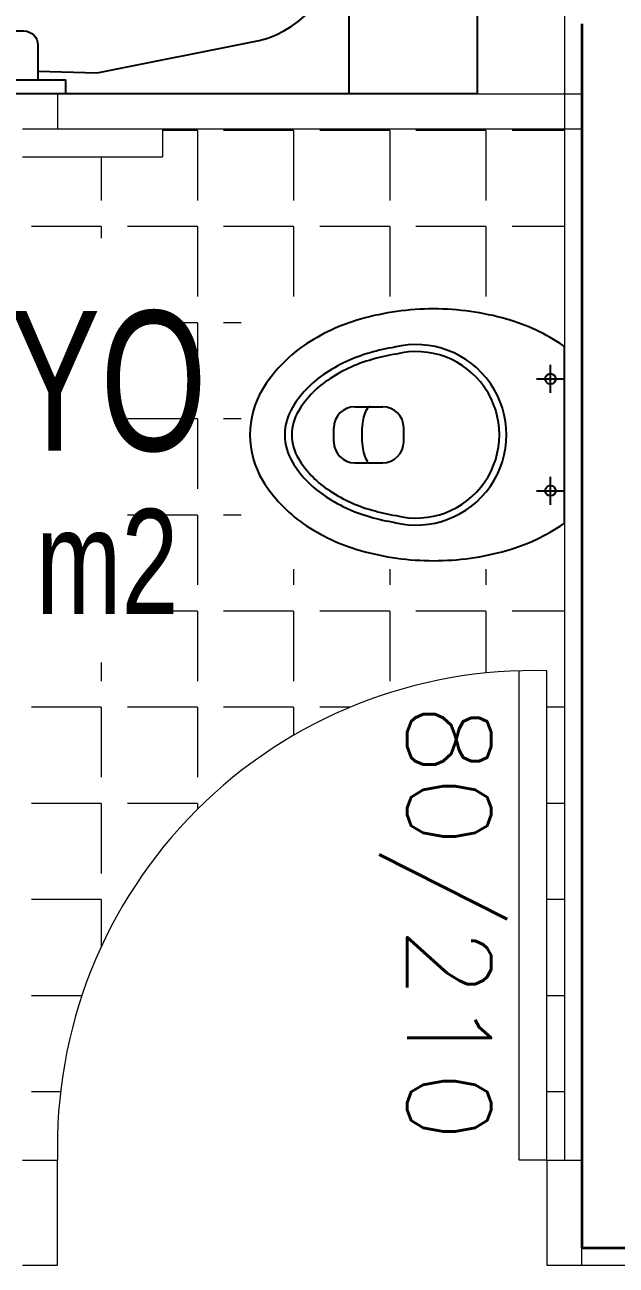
# Model space of a CAD drawing. Header units: inches. Extents: x -7543 to -822, y 102837 to 190349.
# Drawn here: x -829.93376 to -829.91684, y 102836.90993 to 102836.94541 of the extents above; entities that cross this region are included whole.
import ezdxf

# ---------------------------------------------------------------- set-up
doc = ezdxf.new("R2010")
doc.units = ezdxf.units.IN
doc.header["$MEASUREMENT"] = 0
for name, color, linetype, lineweight, true_color in [('CAM TUĞLA', 7, 'Continuous', 15, 0x00c2da), ('DUVAR', 7, 'Continuous', 35, 0xfc4642), ('KAPI', 7, 'Continuous', 18, 0xffb360), ('TEFRİŞ', 7, 'Continuous', 25, 0x78462c)]:
    doc.layers.add(name, color=color, linetype=linetype, lineweight=lineweight, true_color=true_color)
for name, color, linetype, lineweight in [('İZ DÜŞÜM', 253, 'Continuous', 20), ('SIVA', 150, 'Continuous', 15), ('YAZI', 7, 'Continuous', 25)]:
    doc.layers.add(name, color=color, linetype=linetype, lineweight=lineweight)
doc.styles.add('arıal', font='arial.ttf', dxfattribs={"width": 0.7})
doc.styles.add('TXTX', font='TXTX')

msp = doc.modelspace()

# ---------------------------------------------------------------- linework, layer by layer
at = {"layer": 'CAM TUĞLA'}
for p, q in [((-829.932820074968, 102836.9434307916), (-829.9178199212353, 102836.9434307916)), ((-829.932820074968, 102836.9434307916), (-829.932820074968, 102836.9424307916)), ((-829.9338199724796, 102836.9424307916), (-829.9298199724795, 102836.9424307916)), ((-829.932820074968, 102836.9424307916), (-829.9178199212353, 102836.9424307916)), ((-829.9298199724795, 102836.9424307916), (-829.9298199724795, 102836.9416307916)), ((-829.9338199724796, 102836.9416307916), (-829.9298199724795, 102836.9416307916))]:
    msp.add_line(p, q, dxfattribs=at)
at = {"layer": 'DUVAR'}
for p, q in [((-829.9178199212353, 102836.9454307916), (-829.9178199212353, 102836.9104307916)), ((-829.9178199212353, 102836.9104307916), (-829.9158199212353, 102836.9104307916))]:
    msp.add_line(p, q, dxfattribs=at)
at = {"layer": 'İZ DÜŞÜM'}
for p, q in [((-829.928820344695, 102836.9423867866), (-829.9298199724795, 102836.9423867866)), ((-829.928820344695, 102836.9423867866), (-829.928820344695, 102836.9403867866)), ((-829.9260703446951, 102836.9423867866), (-829.928070344695, 102836.9423867866)), ((-829.9260703446951, 102836.9423867866), (-829.9260703446951, 102836.9403867866)), ((-829.923320344695, 102836.9423867866), (-829.925320344695, 102836.9423867866)), ((-829.9233203446951, 102836.9423867866), (-829.9233203446951, 102836.9403867866)), ((-829.9205703446951, 102836.9423867866), (-829.922570344695, 102836.9423867866)), ((-829.9205703446951, 102836.9423867866), (-829.9205703446951, 102836.9403867866)), ((-829.9183199212353, 102836.9423867866), (-829.919820344695, 102836.9423867866)), ((-829.931570344695, 102836.9416307916), (-829.931570344695, 102836.9403867866)), ((-829.931570344695, 102836.9396367866), (-829.933570344695, 102836.9396367866)), ((-829.931570344695, 102836.9396367866), (-829.931570344695, 102836.9393042617)), ((-829.928820344695, 102836.9396367866), (-829.930820344695, 102836.9396367866)), ((-829.928820344695, 102836.9396367866), (-829.928820344695, 102836.9376367866)), ((-829.9260703446951, 102836.9396367866), (-829.928070344695, 102836.9396367866)), ((-829.9260703446951, 102836.9396367866), (-829.9260703446951, 102836.9376367866)), ((-829.923320344695, 102836.9396367866), (-829.925320344695, 102836.9396367866)), ((-829.9233203446951, 102836.9396367866), (-829.9233203446951, 102836.9376367866)), ((-829.9205703446951, 102836.9396367866), (-829.922570344695, 102836.9396367866)), ((-829.9205703446951, 102836.9396367866), (-829.9205703446951, 102836.9376367866)), ((-829.9183199212353, 102836.9396367866), (-829.919820344695, 102836.9396367866)), ((-829.928820344695, 102836.9368867866), (-829.930820344695, 102836.9368867866)), ((-829.928820344695, 102836.9368867866), (-829.928820344695, 102836.9348867866)), ((-829.927564035864, 102836.9368867866), (-829.928070344695, 102836.9368867866)), ((-829.928820344695, 102836.9341367866), (-829.930820344695, 102836.9341367866)), ((-829.928820344695, 102836.9341367866), (-829.928820344695, 102836.9321367866)), ((-829.927564035864, 102836.9341367866), (-829.928070344695, 102836.9341367866)), ((-829.928820344695, 102836.9313867866), (-829.930820344695, 102836.9313867866)), ((-829.928820344695, 102836.9313867866), (-829.928820344695, 102836.9293867866)), ((-829.927564035864, 102836.9313867866), (-829.928070344695, 102836.9313867866)), ((-829.9260703446951, 102836.929837383), (-829.9260703446951, 102836.9293867866)), ((-829.9233203446951, 102836.929837383), (-829.9233203446951, 102836.9293867866)), ((-829.9205703446951, 102836.929837383), (-829.9205703446951, 102836.9293867866)), ((-829.928820344695, 102836.9286367866), (-829.930820344695, 102836.9286367866)), ((-829.928820344695, 102836.9286367866), (-829.928820344695, 102836.9266367866)), ((-829.9260703446951, 102836.9286367866), (-829.928070344695, 102836.9286367866)), ((-829.9260703446951, 102836.9286367866), (-829.9260703446951, 102836.9266367866)), ((-829.923320344695, 102836.9286367866), (-829.925320344695, 102836.9286367866)), ((-829.9233203446951, 102836.9286367866), (-829.9233203446951, 102836.9266367866)), ((-829.9205703446951, 102836.9286367866), (-829.922570344695, 102836.9286367866)), ((-829.9205703446951, 102836.9286367866), (-829.9205703446951, 102836.9268694901)), ((-829.9183199212353, 102836.9286367866), (-829.919820344695, 102836.9286367866)), ((-829.931570344695, 102836.9271722699), (-829.931570344695, 102836.9266367866)), ((-829.931570344695, 102836.9258867866), (-829.933570344695, 102836.9258867866)), ((-829.931570344695, 102836.9258867866), (-829.931570344695, 102836.9238867866)), ((-829.928820344695, 102836.9258867866), (-829.930820344695, 102836.9258867866)), ((-829.928820344695, 102836.9258867866), (-829.928820344695, 102836.9238867866)), ((-829.9260703446951, 102836.9258867866), (-829.928070344695, 102836.9258867866)), ((-829.9260703446951, 102836.9258867866), (-829.9260703446951, 102836.9250862881)), ((-829.924460817147, 102836.9258867866), (-829.925320344695, 102836.9258867866)), ((-829.9183199212353, 102836.9258867866), (-829.9188199212352, 102836.9258867866)), ((-829.931570344695, 102836.9231367866), (-829.933570344695, 102836.9231367866)), ((-829.931570344695, 102836.9231367866), (-829.931570344695, 102836.9211367866)), ((-829.928820344695, 102836.9231367866), (-829.930820344695, 102836.9231367866)), ((-829.928820344695, 102836.9231367866), (-829.928820344695, 102836.9229719466)), ((-829.9183199212353, 102836.9231367866), (-829.9188199212352, 102836.9231367866)), ((-829.931570344695, 102836.9203867866), (-829.933570344695, 102836.9203867866)), ((-829.931570344695, 102836.9203867866), (-829.931570344695, 102836.9190392975)), ((-829.9183199212353, 102836.9203867866), (-829.9188199212352, 102836.9203867866)), ((-829.9321264469954, 102836.9176367866), (-829.933570344695, 102836.9176367866)), ((-829.9183199212353, 102836.9176367866), (-829.9188199212352, 102836.9176367866)), ((-829.9327365361817, 102836.9148867866), (-829.933570344695, 102836.9148867866)), ((-829.9183199212353, 102836.9148867866), (-829.9188199212352, 102836.9148867866))]:
    msp.add_line(p, q, dxfattribs=at)
at = {"layer": 'KAPI'}
for p, q in [((-829.9196199212353, 102836.9129307916), (-829.9196199212353, 102836.9269307916)), ((-829.9188199212352, 102836.9129307916), (-829.9188199212352, 102836.9269307916)), ((-829.9338199212352, 102836.9129307916), (-829.9328199212353, 102836.9129307916)), ((-829.9328199212353, 102836.9099307916), (-829.9328199212353, 102836.9129307916)), ((-829.9188199212352, 102836.9129307916), (-829.9196199212353, 102836.9129307916)), ((-829.9188199212352, 102836.9129307916), (-829.9188199212352, 102836.9099307916)), ((-829.9188199212352, 102836.9129307916), (-829.9178199212353, 102836.9129307916)), ((-829.9178199212353, 102836.9099307916), (-829.9178199212353, 102836.9129307916)), ((-829.9338199212352, 102836.9099307916), (-829.9328199212353, 102836.9099307916)), ((-829.9188199212352, 102836.9099307916), (-829.9178199212353, 102836.9099307916))]:
    msp.add_line(p, q, dxfattribs=at)
msp.add_arc((-829.9192199212353, 102836.9133307916), 0.01360588108133885, 88.31531567871036, 181.6846843657614, dxfattribs=at)
at = {"layer": 'SIVA'}
for p, q in [((-829.9183199212353, 102836.9459307916), (-829.9183199212353, 102836.9129307916)), ((-829.9178199212353, 102836.9099307916), (-829.9158199212353, 102836.9099307916))]:
    msp.add_line(p, q, dxfattribs=at)
at = {"layer": 'TEFRİŞ'}
for p, q in [((-829.924480167719, 102836.9434307916), (-829.924480167719, 102836.9554307916)), ((-829.9208200237239, 102836.9554307916), (-829.9208200237239, 102836.9434307916)), ((-829.933384676463, 102836.9440840102), (-829.9316887521786, 102836.9440307916)), ((-829.932584676463, 102836.9434307916), (-829.932584676463, 102836.9438307916)), ((-829.9208200237239, 102836.9434307916), (-829.9548199212353, 102836.9434307916)), ((-829.9183199212353, 102836.9311557878), (-829.9183199212353, 102836.9362057008)), ((-829.9187199212353, 102836.9348807443), (-829.9187199212353, 102836.9356807443)), ((-829.9191199212353, 102836.9352807443), (-829.9183199212353, 102836.9352807443)), ((-829.9243199212352, 102836.9344807443), (-829.9235199212353, 102836.9344807443)), ((-829.9249199212353, 102836.9334807443), (-829.9249199212353, 102836.9338807443)), ((-829.9229199212352, 102836.9334807443), (-829.9229199212352, 102836.9338807443)), ((-829.9243199212352, 102836.9328807443), (-829.9235199212353, 102836.9328807443)), ((-829.9187199212353, 102836.9316807443), (-829.9187199212353, 102836.9324807443)), ((-829.9191199212353, 102836.9320807443), (-829.9183199212353, 102836.9320807443))]:
    msp.add_line(p, q, dxfattribs=at)
for points in [[(-829.9316887521786, 102836.9440307916), (-829.927049316527, 102836.9449566283, 0.3434058027090082), (-829.9247846764629, 102836.9478651065), (-829.9247846764629, 102836.9509964766, 0.3434058027090083), (-829.927049316527, 102836.9539049549), (-829.9316887521786, 102836.9548307916)], [(-829.9456546764629, 102836.9438307916), (-829.9456546764629, 102836.9448307916, -0.414213562373095), (-829.9452546764629, 102836.9452307916), (-829.9337846764629, 102836.9452307916, -0.414213562373095), (-829.933384676463, 102836.9448307916), (-829.933384676463, 102836.9438307916)]]:
    msp.add_lwpolyline(points, format="xyb", dxfattribs=at)
msp.add_lwpolyline([(-829.9345846764629, 102836.9438307916), (-829.932584676463, 102836.9438307916)], dxfattribs=at)
for centre in [(-829.9187199212353, 102836.9352807443), (-829.9187199212353, 102836.9320807443)]:
    msp.add_circle(centre, 0.00015, dxfattribs=at)
for centre, radius, start, end in [((-829.9220653123333, 102836.9296375619), 0.007643182350596113, 90, 105.8430420849638), ((-829.9220653123332, 102836.9296375619), 0.00764318235059327, 74.15695791503616, 90), ((-829.9226299223102, 102836.9316271453), 0.005575036759012672, 105.8430420849638, 124.4155433428635), ((-829.9215007023563, 102836.9316271453), 0.005575036759012359, 55.58445665713647, 74.15695791503616), ((-829.923492279074, 102836.9328858529), 0.00404925691657277, 124.4155433428635, 148.8431885316305), ((-829.9220653123333, 102836.9296375619), 0.006643182350585058, 99.59487782927418, 105.8430420849638), ((-829.9225623699322, 102836.9336807443), 0.002580816997638843, 255.9770781824967, 104.0229218175033), ((-829.9225623699322, 102836.9336807443), 0.002380816997638842, 255.9770781824967, 104.0229218175033), ((-829.9206383455934, 102836.9328858529), 0.004049256917150086, 55.07137779160183, 55.58445664694302), ((-829.9226299223102, 102836.9316271453), 0.004575036759018175, 105.8430420849638, 124.4155433428635), ((-829.9226299223103, 102836.9316271453), 0.004375036759005626, 105.8430420849638, 124.4155433428635), ((-829.9220653123332, 102836.9296375619), 0.006443182350579385, 99.59487782927418, 105.8430420849638), ((-829.923492279074, 102836.9328858529), 0.00304925691657871, 124.4155433428635, 148.8431885316305), ((-829.923492279074, 102836.9328858529), 0.002849256916578925, 124.4155433428635, 148.8431885316305), ((-829.924807036347, 102836.9336807443), 0.002512884888213376, 148.8431885316305, 180), ((-829.924807036347, 102836.9336807443), 0.001512884888198823, 148.8431885316305, 180), ((-829.924807036347, 102836.9336807443), 0.001312884888207918, 148.8431885316305, 180), ((-829.9243199212352, 102836.9338807443), 0.0006000000000000001, 90, 180), ((-829.9234177321925, 102836.9340566666), 0.0006598267690847932, 144.0599852835112, 163.2859491588166), ((-829.9238798176156, 102836.9343916527), 8.909159062345205e-05, 89.99999999674311, 144.0599852761109), ((-829.9235199212353, 102836.9338807443), 0.0006000000000000001, 0, 90), ((-829.9214595613853, 102836.9336807443), 0.002660481591873759, 172.9099204629007, 180), ((-829.9226652432353, 102836.9338307079), 0.001445509242442325, 163.2859491588915, 172.9099208828979), ((-829.9248070363471, 102836.9336807443), 0.002512884888191646, 180, 211.1568114683695), ((-829.924807036347, 102836.9336807443), 0.001512884888199562, 180, 211.1568114683695), ((-829.9248070363471, 102836.9336807443), 0.001312884888186593, 180, 211.1568114683695), ((-829.9214595613853, 102836.9336807443), 0.002660481591873601, 180, 187.0900795370994), ((-829.9243199212352, 102836.9334807443), 0.0006000000000000001, 180, 270), ((-829.9226652432353, 102836.9335307807), 0.001445509242374297, 187.0900795370994, 196.7140508411834), ((-829.9235199212353, 102836.9334807443), 0.0006000000000000001, 270, 0), ((-829.923492279074, 102836.9344756357), 0.003049256916558613, 211.1568114683695, 235.5844566571365), ((-829.923492279074, 102836.9344756357), 0.002849256916579035, 211.1568114683695, 235.5844566571365), ((-829.9234177321925, 102836.933304822), 0.0006598267690848193, 196.7140508411834, 215.9400147164888), ((-829.923492279074, 102836.9344756357), 0.004049256916573333, 211.1568114683695, 235.5844566571365), ((-829.9226299223102, 102836.9357343433), 0.004575036759017806, 235.5844566571365, 254.1569579150362), ((-829.9226299223102, 102836.9357343433), 0.004375036759020961, 235.5844566571365, 254.1569579150362), ((-829.9220653123333, 102836.9377239266), 0.006443182350555872, 254.1569579150362, 260.4051221707258), ((-829.9226299223102, 102836.9357343433), 0.005575036759012359, 235.5844566571365, 254.1569579150362), ((-829.9220653123333, 102836.9377239266), 0.006643182350585135, 254.1569579150362, 260.4051221707258), ((-829.9215007023563, 102836.9357343433), 0.005575036759012672, 285.8430420849639, 304.4155433428635), ((-829.9206383455921, 102836.9344756357), 0.004049256916664789, 304.4155433392095, 304.9286221964683), ((-829.9220653123333, 102836.9377239266), 0.007643182350599092, 254.1569579150362, 270), ((-829.9220653123333, 102836.9377239266), 0.007643182350601936, 270, 285.8430420849639)]:
    msp.add_arc(centre, radius, start, end, dxfattribs=at)

# ---------------------------------------------------------------- texts
at = {"layer": 'KAPI', "style": 'TXTX'}
msp.add_text('80/210', height=0.0024, rotation=270, dxfattribs=at).set_placement((-829.922819499983, 102836.9259958738))
at = {"layer": 'YAZI', "style": 'arıal', "width": 0.7}
for s, height, p in [('BANYO', 0.004, (-829.942244462751, 102836.9332259408)), ('4.00 m2', 0.003, (-829.9399619308153, 102836.9285575929, -0.011684))]:
    msp.add_text(s, height=height, dxfattribs=at).set_placement(p)

doc.saveas('drawing.dxf')
